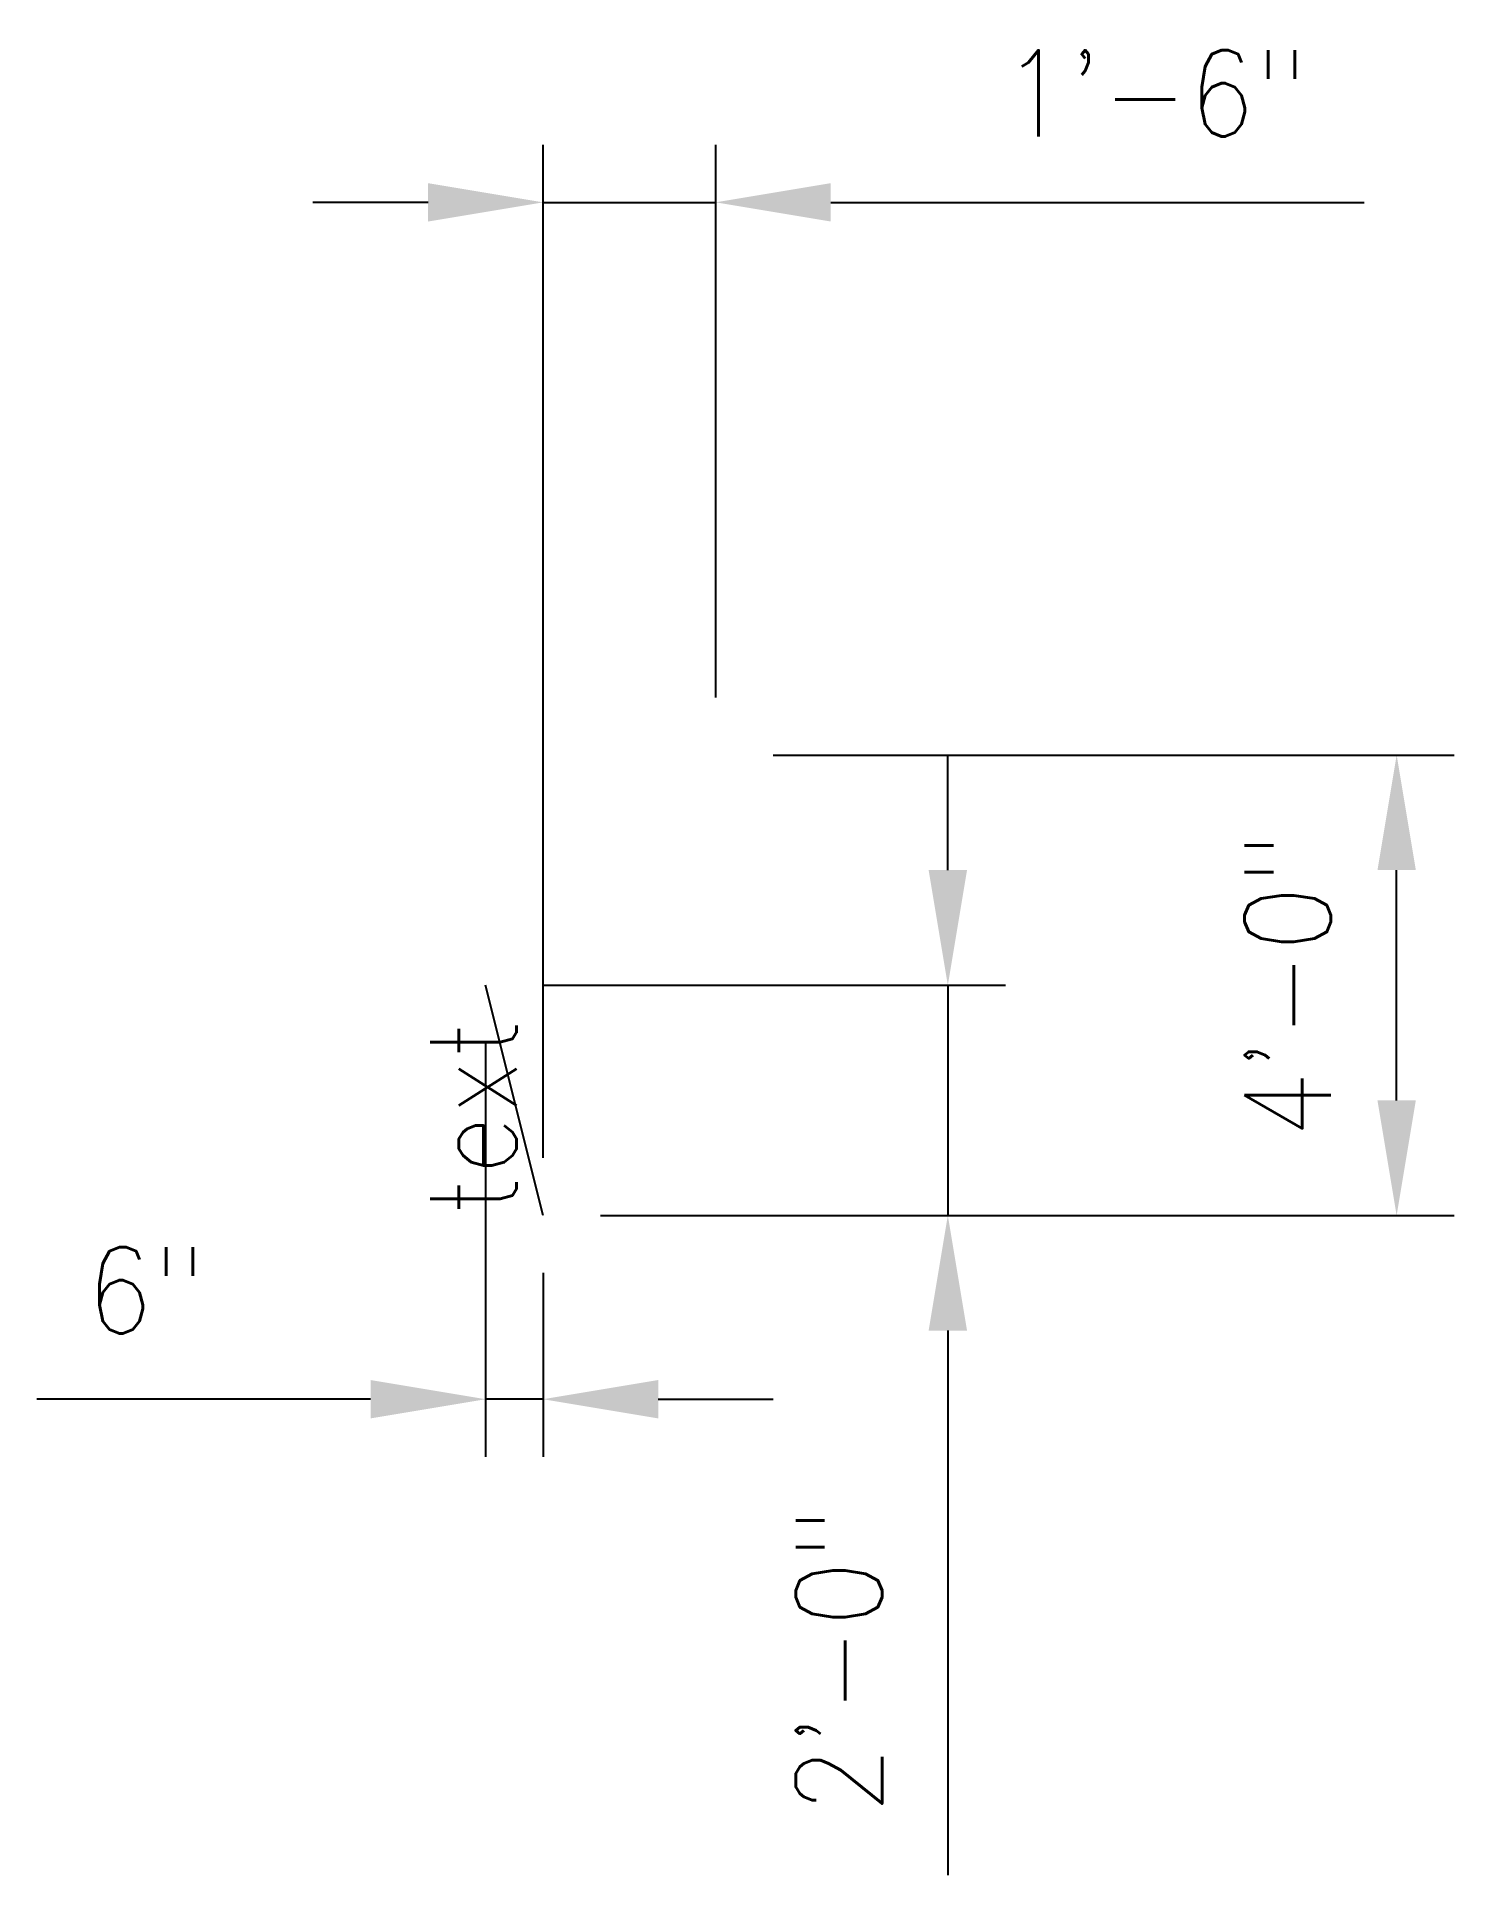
# Model space of a CAD drawing. Header units: inches. Extents: x -53 to 95, y -69 to 123.
import ezdxf

# ---------------------------------------------------------------- set-up
doc = ezdxf.new("R2010")
doc.units = ezdxf.units.IN
doc.header["$LTSCALE"] = 96
doc.header["$MEASUREMENT"] = 0
doc.layers.add('Text', color=1, linetype='Continuous')
doc.styles.add('ROMANS', font='romans.shx', dxfattribs={"width": 0.9, "height": 9})
doc.styles.get("Standard").update_dxf_attribs({"font": 'romans.shx', "width": 0.9, "height": 9})
doc.dimstyles.new('DPM - LL', dxfattribs={"dimscale": 96, "dimtxt": 0.1, "dimasz": 0.125, "dimexe": 0.0625, "dimexo": 0.0625, "dimgap": 0.0625, "dimtad": 1, "dimdec": 3, "dimzin": 3, "dimdsep": 46, "dimlunit": 4, "dimtxsty": 'ROMANS', "dimcen": 0.09, "dimclrd": 256, "dimclre": 256, "dimclrt": 256, "dimadec": 0, "dimazin": 0, "dimtfac": 1, "dimtdec": 4, "dimtmove": 0, "dimatfit": 3, "dimfxl": 0, "dimtolj": 1, "dimtzin": 0, "dimarcsym": 0})

# ---------------------------------------------------------------- blocks, each defined once
blk = doc.blocks.new('*D4')
at = {"lineweight": -2}
for p, q in [((42.2, 36), (42.2, 48)), ((0, 24), (48.2, 24)), ((42.2, 24), (42.2, 0)), ((6, 0), (48.2, 0)), ((42.2, -12), (42.2, -68.79))]:
    blk.add_line(p, q, dxfattribs=at)
for points in [[(40.2, 36), (44.2, 36), (42.2, 24)], [(40.2, -12), (44.2, -12), (42.2, 0)]]:
    blk.add_solid(points)
at = {"layer": 'Defpoints', "color": 0}
for p in [(-6, 24), (42.2, 24), (0, 0)]:
    blk.add_point(p, dxfattribs=at)
at = {"insert": (30.84, -46.39), "char_height": 9, "attachment_point": 5, "rotation": 90, "style": 'ROMANS'}
blk.add_mtext('\\A1;2\'-0"', dxfattribs=at)
blk = doc.blocks.new('*D5')
at = {"lineweight": -2}
for p, q in [((-6, 18), (-6, -25.16)), ((0, -6), (0, -25.16)), ((-18, -19.16), (-52.8, -19.16)), ((0, -19.16), (-6, -19.16)), ((12, -19.16), (24, -19.16))]:
    blk.add_line(p, q, dxfattribs=at)
for points in [[(-18, -17.16), (-18, -21.16), (-6, -19.16)], [(12, -17.16), (12, -21.16), (0, -19.16)]]:
    blk.add_solid(points)
at = {"layer": 'Defpoints', "color": 0}
for p in [(-6, 24), (0, 0), (-6, -19.16)]:
    blk.add_point(p, dxfattribs=at)
at = {"insert": (-41.4, -7.81), "char_height": 9, "attachment_point": 5, "style": 'ROMANS'}
blk.add_mtext('\\A1;6"', dxfattribs=at)
blk = doc.blocks.new('*D6')
at = {"lineweight": -2}
for p, q in [((0, 6), (0, 111.62)), ((18, 54), (18, 111.62)), ((-12, 105.62), (-24, 105.62)), ((0, 105.62), (18, 105.62)), ((30, 105.62), (85.63, 105.62))]:
    blk.add_line(p, q, dxfattribs=at)
for points in [[(-12, 107.62), (-12, 103.62), (0, 105.62)], [(30, 107.62), (30, 103.62), (18, 105.62)]]:
    blk.add_solid(points)
at = {"layer": 'Defpoints', "color": 0}
for p in [(18, 105.62), (18, 48), (0, 0)]:
    blk.add_point(p, dxfattribs=at)
at = {"insert": (63.81, 116.98), "char_height": 9, "attachment_point": 5, "style": 'ROMANS'}
blk.add_mtext('\\A1;1\'-6"', dxfattribs=at)
blk = doc.blocks.new('*D7')
at = {"lineweight": -2}
for p, q in [((24, 48), (95, 48)), ((89, 12), (89, 36)), ((6, 0), (95, 0))]:
    blk.add_line(p, q, dxfattribs=at)
for points in [[(87, 36), (91, 36), (89, 48)], [(87, 12), (91, 12), (89, 0)]]:
    blk.add_solid(points)
at = {"layer": 'Defpoints', "color": 0}
for p in [(18, 48), (89, 48), (0, 0)]:
    blk.add_point(p, dxfattribs=at)
at = {"insert": (77.65, 24), "char_height": 9, "attachment_point": 5, "rotation": 90, "style": 'ROMANS'}
blk.add_mtext('\\A1;4\'-0"', dxfattribs=at)

msp = doc.modelspace()

# ---------------------------------------------------------------- linework, layer by layer
msp.add_line((0, 0), (-6, 24))

# ---------------------------------------------------------------- texts
at = {"layer": 'Text', "width": 0.9}
msp.add_text('text', height=9, rotation=90, dxfattribs=at).set_placement((-2.7753, 0))

# ---------------------------------------------------------------- dimensions: what is measured, and where the dimension line sits
for base, p2, angle, picture, middle in [((18, 105.619), (18, 48), 180, '*D6', (63.8143, 116.9761)), ((89.0047, 48), (18, 48), 90, '*D7', (77.6475, 24)), ((-6, -19.1648), (-6, 24), 180, '*D5', (-41.4, -7.8076))]:
    dim = msp.add_linear_dim(base=base, p1=(0, 0), p2=p2, angle=angle, dimstyle='DPM - LL')
    dim.commit()
    dim.dimension.update_dxf_attribs({"geometry": picture, "text_midpoint": middle})
dim = msp.add_linear_dim(base=(42.2001, 24), p1=(0, 0), p2=(-6, 24), angle=90, dimstyle='DPM - LL')
dim.commit()
dim.dimension.update_dxf_attribs({"geometry": '*D4', "text_midpoint": (42.2001, -46.3929), "dimtype": 160})

doc.saveas('drawing.dxf')
